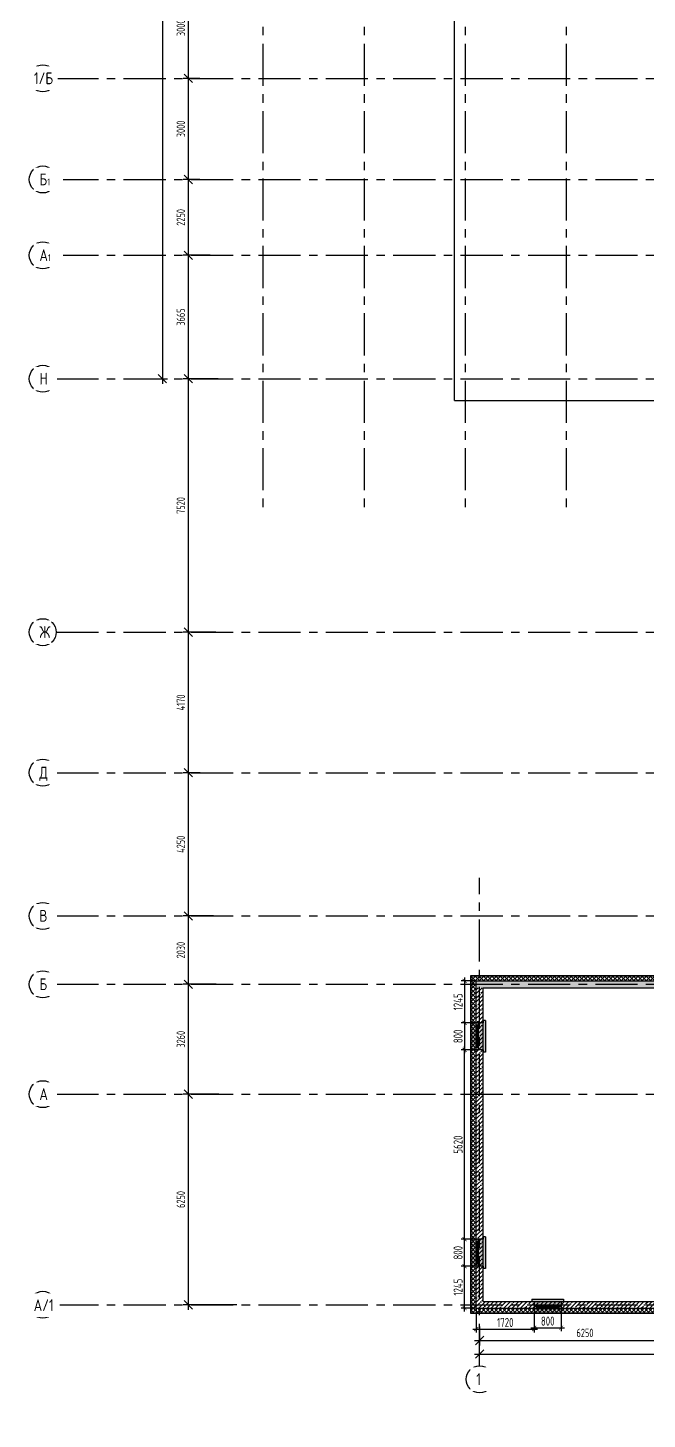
# Model space of a CAD drawing. Header units: millimetres. Extents: x -106726 to 8952771, y -150083 to 686385.
# Drawn here: x -13407 to 4971, y 476606 to 517895 of the extents above; entities that cross this region are included whole.
import ezdxf
from ezdxf import colors
from ezdxf.entities.mleader import LeaderData, LeaderLine
from ezdxf.math import Vec2, Vec3

# ---------------------------------------------------------------- set-up
doc = ezdxf.new("R2010")
doc.units = ezdxf.units.MM
doc.linetypes.add('CENTER', pattern=[2, 1.25, -0.25, 0.25, -0.25])
doc.layers.get('Defpoints').update_dxf_attribs({"color": 8})
doc.styles.add('ISOCPEUR', font='isocpeur.ttf', dxfattribs={"width": 0.7})
doc.styles.add('ГОСТ 2.304', font='isocpeur.ttf', dxfattribs={"width": 0.7})
doc.dimstyles.new('R_100', dxfattribs={"dimtxt": 270, "dimasz": 120, "dimexe": 100, "dimexo": 0, "dimgap": 60, "dimtad": 1, "dimdec": 0, "dimrnd": 5, "dimzin": 0, "dimdsep": 46, "dimtxsty": 'ISOCPEUR', "dimblk": 'ARCHTICK', "dimcen": 0, "dimdle": 100, "dimclrd": 256, "dimclre": 256, "dimclrt": 256, "dimadec": 0, "dimazin": 0, "dimtfac": 2, "dimtdec": 0, "dimtofl": 0, "dimtmove": 1, "dimatfit": 3, "dimfxl": 1, "dimtvp": 3, "dimtfill": 1, "dimtolj": 1, "dimtzin": 0, "dimarcsym": 0})
doc.dimstyles.new('СПДС', dxfattribs={"dimscale": 100, "dimtxt": 2.5, "dimasz": 2.5, "dimexe": 1.5, "dimexo": 0, "dimgap": 1, "dimtad": 1, "dimdec": 0, "dimrnd": 1, "dimtxsty": 'ГОСТ 2.304', "dimblk": 'OBLIQUE', "dimcen": 2.5, "dimdle": 1.5, "dimadec": 0, "dimazin": 2, "dimtfac": 0.75, "dimtdec": 0, "dimtmove": 1, "dimatfit": 3, "dimfxl": 1, "dimtolj": 1, "dimarcsym": 1})

# ---------------------------------------------------------------- blocks, each defined once
blk = doc.blocks.new('_Oblique')
at = {"color": 8, "linetype": 'ByBlock', "lineweight": -2}
blk.add_line((-0.5, -0.5), (0.5, 0.5), dxfattribs=at)
blk = doc.blocks.new('*D780')
at = {"color": 8, "lineweight": -2, "ltscale": 100, "transparency": 16777216}
for p, q in [((-8643, 479850), (-8643, 486400)), ((-7744, 486250), (-8793, 486250)), ((-7209, 480000), (-8793, 480000))]:
    blk.add_line(p, q, dxfattribs=at)
at = {"layer": 'Defpoints', "color": 0, "ltscale": 100, "transparency": 16777216}
for p in [(-8643, 486250), (-7744, 486250), (-7209, 480000)]:
    blk.add_point(p, dxfattribs=at)
at = {"color": 8, "lineweight": -2, "ltscale": 100, "transparency": 16777216, "xscale": 250, "yscale": 250, "zscale": 250}
for p, rotation in [((-8643, 486250), 90), ((-8643, 480000), 270)]:
    blk.add_blockref('_Oblique', p, dxfattribs=dict(at, rotation=rotation))
at = {"color": 8, "ltscale": 100, "transparency": 16777216, "insert": (-8868, 483125), "char_height": 250, "attachment_point": 5, "rotation": 90, "style": 'ГОСТ 2.304'}
blk.add_mtext('\\A1;6250', dxfattribs=at)
blk = doc.blocks.new('*D791')
at = {"color": 8, "lineweight": -2, "ltscale": 100, "transparency": 16777216}
for p, q in [((-7821, 489510), (-8793, 489510)), ((-8643, 486100), (-8643, 489660)), ((-7744, 486250), (-8793, 486250))]:
    blk.add_line(p, q, dxfattribs=at)
at = {"layer": 'Defpoints', "color": 0, "ltscale": 100, "transparency": 16777216}
for p in [(-8643, 489510), (-7821, 489510), (-7744, 486250)]:
    blk.add_point(p, dxfattribs=at)
at = {"color": 8, "lineweight": -2, "ltscale": 100, "transparency": 16777216, "xscale": 250, "yscale": 250, "zscale": 250}
for p, rotation in [((-8643, 489510), 90), ((-8643, 486250), 270)]:
    blk.add_blockref('_Oblique', p, dxfattribs=dict(at, rotation=rotation))
at = {"color": 8, "ltscale": 100, "transparency": 16777216, "insert": (-8868, 487880), "char_height": 250, "attachment_point": 5, "rotation": 90, "style": 'ГОСТ 2.304'}
blk.add_mtext('\\A1;3260', dxfattribs=at)
blk = doc.blocks.new('*D792')
at = {"color": 8, "lineweight": -2, "ltscale": 100, "transparency": 16777216}
for p, q in [((-7895, 491540), (-8793, 491540)), ((-8643, 489360), (-8643, 491690)), ((-7821, 489510), (-8793, 489510))]:
    blk.add_line(p, q, dxfattribs=at)
at = {"layer": 'Defpoints', "color": 0, "ltscale": 100, "transparency": 16777216}
for p in [(-8643, 491540), (-7895, 491540), (-7821, 489510)]:
    blk.add_point(p, dxfattribs=at)
at = {"color": 8, "lineweight": -2, "ltscale": 100, "transparency": 16777216, "xscale": 250, "yscale": 250, "zscale": 250}
for p, rotation in [((-8643, 491540), 90), ((-8643, 489510), 270)]:
    blk.add_blockref('_Oblique', p, dxfattribs=dict(at, rotation=rotation))
at = {"color": 8, "ltscale": 100, "transparency": 16777216, "insert": (-8868, 490525), "char_height": 250, "attachment_point": 5, "rotation": 90, "style": 'ГОСТ 2.304'}
blk.add_mtext('\\A1;2030', dxfattribs=at)
blk = doc.blocks.new('*D793')
at = {"color": 8, "lineweight": -2, "ltscale": 100, "transparency": 16777216}
for p, q in [((-8643, 491390), (-8643, 495940)), ((-8293, 495790), (-8793, 495790)), ((-7895, 491540), (-8793, 491540))]:
    blk.add_line(p, q, dxfattribs=at)
at = {"layer": 'Defpoints', "color": 0, "ltscale": 100, "transparency": 16777216}
for p in [(-8643, 495790), (-8293, 495790), (-7895, 491540)]:
    blk.add_point(p, dxfattribs=at)
at = {"color": 8, "lineweight": -2, "ltscale": 100, "transparency": 16777216, "xscale": 250, "yscale": 250, "zscale": 250}
for p, rotation in [((-8643, 495790), 90), ((-8643, 491540), 270)]:
    blk.add_blockref('_Oblique', p, dxfattribs=dict(at, rotation=rotation))
at = {"color": 8, "ltscale": 100, "transparency": 16777216, "insert": (-8868, 493665), "char_height": 250, "attachment_point": 5, "rotation": 90, "style": 'ГОСТ 2.304'}
blk.add_mtext('\\A1;4250', dxfattribs=at)
blk = doc.blocks.new('*D794')
at = {"color": 8, "lineweight": -2, "ltscale": 100, "transparency": 16777216}
for p, q in [((-8643, 495640), (-8643, 500110)), ((-7825, 499960), (-8793, 499960)), ((-8293, 495790), (-8793, 495790))]:
    blk.add_line(p, q, dxfattribs=at)
at = {"layer": 'Defpoints', "color": 0, "ltscale": 100, "transparency": 16777216}
for p in [(-8643, 499960), (-7825, 499960), (-8293, 495790)]:
    blk.add_point(p, dxfattribs=at)
at = {"color": 8, "lineweight": -2, "ltscale": 100, "transparency": 16777216, "xscale": 250, "yscale": 250, "zscale": 250}
for p, rotation in [((-8643, 499960), 90), ((-8643, 495790), 270)]:
    blk.add_blockref('_Oblique', p, dxfattribs=dict(at, rotation=rotation))
at = {"color": 8, "ltscale": 100, "transparency": 16777216, "insert": (-8868, 497875), "char_height": 250, "attachment_point": 5, "rotation": 90, "style": 'ГОСТ 2.304'}
blk.add_mtext('\\A1;4170', dxfattribs=at)
blk = doc.blocks.new('*D795')
at = {"color": 8, "lineweight": -2, "ltscale": 100, "transparency": 16777216}
for p, q in [((-7764, 507480), (-8793, 507480)), ((-8643, 499810), (-8643, 507630)), ((-7825, 499960), (-8793, 499960))]:
    blk.add_line(p, q, dxfattribs=at)
at = {"layer": 'Defpoints', "color": 0, "ltscale": 100, "transparency": 16777216}
for p in [(-8643, 507480), (-7764, 507480), (-7825, 499960)]:
    blk.add_point(p, dxfattribs=at)
at = {"color": 8, "lineweight": -2, "ltscale": 100, "transparency": 16777216, "xscale": 250, "yscale": 250, "zscale": 250}
for p, rotation in [((-8643, 507480), 90), ((-8643, 499960), 270)]:
    blk.add_blockref('_Oblique', p, dxfattribs=dict(at, rotation=rotation))
at = {"color": 8, "ltscale": 100, "transparency": 16777216, "insert": (-8868, 503720), "char_height": 250, "attachment_point": 5, "rotation": 90, "style": 'ГОСТ 2.304'}
blk.add_mtext('\\A1;7520', dxfattribs=at)
blk = doc.blocks.new('*D796')
at = {"color": 8, "lineweight": -2, "ltscale": 100, "transparency": 16777216}
for p, q in [((-8643, 507330), (-8643, 511295)), ((-7994, 511145), (-8793, 511145)), ((-7764, 507480), (-8793, 507480))]:
    blk.add_line(p, q, dxfattribs=at)
at = {"layer": 'Defpoints', "color": 0, "ltscale": 100, "transparency": 16777216}
for p in [(-8643, 511145), (-7994, 511145), (-7764, 507480)]:
    blk.add_point(p, dxfattribs=at)
at = {"color": 8, "lineweight": -2, "ltscale": 100, "transparency": 16777216, "xscale": 250, "yscale": 250, "zscale": 250}
for p, rotation in [((-8643, 511145), 90), ((-8643, 507480), 270)]:
    blk.add_blockref('_Oblique', p, dxfattribs=dict(at, rotation=rotation))
at = {"color": 8, "ltscale": 100, "transparency": 16777216, "insert": (-8868, 509313), "char_height": 250, "attachment_point": 5, "rotation": 90, "style": 'ГОСТ 2.304'}
blk.add_mtext('\\A1;3665', dxfattribs=at)
blk = doc.blocks.new('*D776')
at = {"color": 8, "lineweight": -2, "ltscale": 100, "transparency": 16777216}
for p, q in [((-8301, 513395), (-8793, 513395)), ((-8643, 510995), (-8643, 513545)), ((-7994, 511145), (-8793, 511145))]:
    blk.add_line(p, q, dxfattribs=at)
at = {"layer": 'Defpoints', "color": 0, "ltscale": 100, "transparency": 16777216}
for p in [(-8643, 513395), (-8301, 513395), (-7994, 511145)]:
    blk.add_point(p, dxfattribs=at)
at = {"color": 8, "lineweight": -2, "ltscale": 100, "transparency": 16777216, "xscale": 250, "yscale": 250, "zscale": 250}
for p, rotation in [((-8643, 513395), 90), ((-8643, 511145), 270)]:
    blk.add_blockref('_Oblique', p, dxfattribs=dict(at, rotation=rotation))
at = {"color": 8, "ltscale": 100, "transparency": 16777216, "insert": (-8868, 512270), "char_height": 250, "attachment_point": 5, "rotation": 90, "style": 'ГОСТ 2.304'}
blk.add_mtext('\\A1;2250', dxfattribs=at)
blk = doc.blocks.new('*D777')
at = {"color": 8, "lineweight": -2, "ltscale": 100, "transparency": 16777216}
for p, q in [((-8643, 513245), (-8643, 516545)), ((-8301, 516395), (-8793, 516395)), ((-8301, 513395), (-8793, 513395))]:
    blk.add_line(p, q, dxfattribs=at)
at = {"layer": 'Defpoints', "color": 0, "ltscale": 100, "transparency": 16777216}
for p in [(-8643, 516395), (-8301, 516395), (-8301, 513395)]:
    blk.add_point(p, dxfattribs=at)
at = {"color": 8, "lineweight": -2, "ltscale": 100, "transparency": 16777216, "xscale": 250, "yscale": 250, "zscale": 250}
for p, rotation in [((-8643, 516395), 90), ((-8643, 513395), 270)]:
    blk.add_blockref('_Oblique', p, dxfattribs=dict(at, rotation=rotation))
at = {"color": 8, "ltscale": 100, "transparency": 16777216, "insert": (-8868, 514895), "char_height": 250, "attachment_point": 5, "rotation": 90, "style": 'ГОСТ 2.304'}
blk.add_mtext('\\A1;3000', dxfattribs=at)
blk = doc.blocks.new('*D778')
at = {"color": 8, "lineweight": -2, "ltscale": 100, "transparency": 16777216}
for p, q in [((-8643, 516245), (-8643, 519545)), ((-8134, 519395), (-8793, 519395)), ((-8301, 516395), (-8793, 516395))]:
    blk.add_line(p, q, dxfattribs=at)
at = {"layer": 'Defpoints', "color": 0, "ltscale": 100, "transparency": 16777216}
for p in [(-8643, 519395), (-8134, 519395), (-8301, 516395)]:
    blk.add_point(p, dxfattribs=at)
at = {"color": 8, "lineweight": -2, "ltscale": 100, "transparency": 16777216, "xscale": 250, "yscale": 250, "zscale": 250}
for p, rotation in [((-8643, 519395), 90), ((-8643, 516395), 270)]:
    blk.add_blockref('_Oblique', p, dxfattribs=dict(at, rotation=rotation))
at = {"color": 8, "ltscale": 100, "transparency": 16777216, "insert": (-8868, 517895), "char_height": 250, "attachment_point": 5, "rotation": 90, "style": 'ГОСТ 2.304'}
blk.add_mtext('\\A1;3000', dxfattribs=at)
blk = doc.blocks.new('*D782')
at = {"color": 8, "lineweight": -2, "ltscale": 100, "transparency": 16777216}
for p, q in [((-9469, 555395), (-9263, 555395)), ((-9413, 555545), (-9413, 507330)), ((-9469, 507480), (-9263, 507480))]:
    blk.add_line(p, q, dxfattribs=at)
at = {"layer": 'Defpoints', "color": 0, "ltscale": 100, "transparency": 16777216}
for p in [(-9469, 555395), (-9469, 507480), (-9413, 507480)]:
    blk.add_point(p, dxfattribs=at)
at = {"color": 8, "lineweight": -2, "ltscale": 100, "transparency": 16777216, "xscale": 250, "yscale": 250, "zscale": 250}
for p, rotation in [((-9413, 555395), 90), ((-9413, 507480), 270)]:
    blk.add_blockref('_Oblique', p, dxfattribs=dict(at, rotation=rotation))
at = {"color": 8, "ltscale": 100, "transparency": 16777216, "insert": (-9638, 531438), "char_height": 250, "attachment_point": 5, "rotation": 90, "style": 'ГОСТ 2.304'}
blk.add_mtext('\\A1;47915', dxfattribs=at)
blk = doc.blocks.new('*U323')
h = blk.add_hatch(color=8)
h.dxf.hatch_style = 1
h.paths.add_polyline_path([(-870, -210), (70, -210), (70, -140), (0, -140), (0, 220), (-800, 220), (-800, -140), (-870, -140)])
at = {"color": 8, "lineweight": 30}
for p, q in [((-800, -140), (-800, 220)), ((0, -140), (0, 220))]:
    blk.add_line(p, q, dxfattribs=at)
at = {"color": 8}
for p, q in [((0, 220), (-800, 220)), ((-800, 70), (0, 70)), ((-800, 0), (0, 0)), ((-730, 0), (-730, 70)), ((-730, 35), (-70, 35)), ((-70, 0), (-70, 70)), ((-870, -210), (-870, -140)), ((-870, -140), (-800, -140)), ((-870, -210), (70, -210)), ((0, -140), (70, -140)), ((70, -210), (70, -140))]:
    blk.add_line(p, q, dxfattribs=at)
blk = doc.blocks.new('*U326')
h = blk.add_hatch(color=8)
h.dxf.hatch_style = 1
h.paths.add_polyline_path([(-870, 210), (70, 210), (70, 140), (0, 140), (0, -220), (-800, -220), (-800, 140), (-870, 140)])
at = {"color": 8}
for p, q in [((-870, 210), (70, 210)), ((-870, 210), (-870, 140)), ((-870, 140), (-800, 140)), ((-800, 0), (0, 0)), ((0, 140), (70, 140)), ((70, 210), (70, 140)), ((-800, -70), (0, -70)), ((0, -220), (-800, -220)), ((-730, 0), (-730, -70)), ((-730, -35), (-70, -35)), ((-70, 0), (-70, -70))]:
    blk.add_line(p, q, dxfattribs=at)
at = {"color": 8, "lineweight": 30}
for p, q in [((-800, 140), (-800, -220)), ((0, 140), (0, -220))]:
    blk.add_line(p, q, dxfattribs=at)
blk = doc.blocks.new('*U325')
h = blk.add_hatch(color=8)
h.dxf.hatch_style = 1
h.paths.add_polyline_path([(-870, 210), (70, 210), (70, 140), (0, 140), (0, -220), (-800, -220), (-800, 140), (-870, 140)])
at = {"color": 8}
for p, q in [((-870, 210), (70, 210)), ((-870, 210), (-870, 140)), ((-870, 140), (-800, 140)), ((-800, 0), (0, 0)), ((0, 140), (70, 140)), ((70, 210), (70, 140)), ((-800, -70), (0, -70)), ((0, -220), (-800, -220)), ((-730, 0), (-730, -70)), ((-730, -35), (-70, -35)), ((-70, 0), (-70, -70))]:
    blk.add_line(p, q, dxfattribs=at)
at = {"color": 8, "lineweight": 30}
for p, q in [((-800, 140), (-800, -220)), ((0, 140), (0, -220))]:
    blk.add_line(p, q, dxfattribs=at)
blk = doc.blocks.new('*D774')
at = {"color": 8, "lineweight": -2, "ltscale": 100, "transparency": 16777216}
for p, q in [((0, 479351), (0, 478791)), ((6250, 479351), (6250, 478791)), ((-150, 478941), (6400, 478941))]:
    blk.add_line(p, q, dxfattribs=at)
at = {"layer": 'Defpoints', "color": 0, "ltscale": 100, "transparency": 16777216}
for p in [(0, 479351), (6250, 479351), (6250, 478941)]:
    blk.add_point(p, dxfattribs=at)
at = {"color": 8, "lineweight": -2, "ltscale": 100, "transparency": 16777216, "xscale": 250, "yscale": 250, "zscale": 250, "rotation": 180}
blk.add_blockref('_Oblique', (0, 478941), dxfattribs=at)
at = {"color": 8, "lineweight": -2, "ltscale": 100, "transparency": 16777216, "xscale": 250, "yscale": 250, "zscale": 250}
blk.add_blockref('_Oblique', (6250, 478941), dxfattribs=at)
at = {"color": 8, "ltscale": 100, "transparency": 16777216, "insert": (3125, 479166), "char_height": 250, "attachment_point": 5, "style": 'ГОСТ 2.304'}
blk.add_mtext('\\A1;6250', dxfattribs=at)
blk = doc.blocks.new('*D754')
at = {"color": 8, "lineweight": -2, "ltscale": 100, "transparency": 16777216}
for p, q in [((0, 478214), (0, 478689)), ((68415, 478214), (68415, 478689)), ((-150, 478539), (68565, 478539))]:
    blk.add_line(p, q, dxfattribs=at)
at = {"layer": 'Defpoints', "color": 0, "ltscale": 100, "transparency": 16777216}
for p in [(0, 478214), (68415, 478539), (68415, 478214)]:
    blk.add_point(p, dxfattribs=at)
at = {"color": 8, "lineweight": -2, "ltscale": 100, "transparency": 16777216, "xscale": 250, "yscale": 250, "zscale": 250, "rotation": 180}
blk.add_blockref('_Oblique', (0, 478539), dxfattribs=at)
at = {"color": 8, "lineweight": -2, "ltscale": 100, "transparency": 16777216, "xscale": 250, "yscale": 250, "zscale": 250}
blk.add_blockref('_Oblique', (68415, 478539), dxfattribs=at)
at = {"color": 8, "ltscale": 100, "transparency": 16777216, "insert": (34208, 478764), "char_height": 250, "attachment_point": 5, "style": 'ГОСТ 2.304'}
blk.add_mtext('\\A1;68415', dxfattribs=at)
blk = doc.blocks.new('_ArchTick')
at = {"color": 8, "linetype": 'ByBlock', "const_width": 0.15}
blk.add_lwpolyline([(-0.5, -0.5), (0.5, 0.5)], dxfattribs=at)
blk = doc.blocks.new('*D741')
at = {"color": 8, "lineweight": -2, "ltscale": 100, "transparency": 16777216}
for p, q in [((-100, 481145), (-546, 481145)), ((-446, 479800), (-446, 481245)), ((-100, 479900), (-546, 479900))]:
    blk.add_line(p, q, dxfattribs=at)
at = {"layer": 'Defpoints', "color": 0, "ltscale": 100, "transparency": 16777216}
for p in [(-446, 481145), (-100, 481145), (-100, 479900)]:
    blk.add_point(p, dxfattribs=at)
at = {"color": 8, "lineweight": -2, "ltscale": 100, "transparency": 16777216, "xscale": 120, "yscale": 120, "zscale": 120}
for p, rotation in [((-446, 481145), 90), ((-446, 479900), 270)]:
    blk.add_blockref('_ArchTick', p, dxfattribs=dict(at, rotation=rotation))
at = {"color": 8, "lineweight": 30, "ltscale": 100, "transparency": 16777216, "insert": (-641, 480523), "char_height": 270, "attachment_point": 5, "rotation": 90, "style": 'ISOCPEUR', "bg_fill": 3, "box_fill_scale": 1.1, "bg_fill_color": 256, "bg_fill_true_color": 13158600, "bg_fill_transparency": 0}
blk.add_mtext('\\A1;1245', dxfattribs=at)
blk = doc.blocks.new('*D742')
at = {"color": 8, "lineweight": -2, "ltscale": 100, "transparency": 16777216}
for p, q in [((37, 481945), (-546, 481945)), ((-446, 481045), (-446, 482045)), ((-260, 481145), (-546, 481145))]:
    blk.add_line(p, q, dxfattribs=at)
at = {"layer": 'Defpoints', "color": 0, "ltscale": 100, "transparency": 16777216}
for p in [(37, 481945), (-260, 481145)]:
    blk.add_point(p, dxfattribs=at)
at = {"color": 8, "lineweight": -2, "ltscale": 100, "transparency": 16777216, "xscale": 120, "yscale": 120, "zscale": 120}
for p, rotation in [((-446, 481945), 90), ((-446, 481145), 270)]:
    blk.add_blockref('_ArchTick', p, dxfattribs=dict(at, rotation=rotation))
at = {"color": 8, "lineweight": 30, "ltscale": 100, "transparency": 16777216, "insert": (-641, 481545), "char_height": 270, "attachment_point": 5, "rotation": 90, "style": 'ISOCPEUR', "bg_fill": 3, "box_fill_scale": 1.1, "bg_fill_color": 256, "bg_fill_true_color": 13158600, "bg_fill_transparency": 0}
blk.add_mtext('\\A1;800', dxfattribs=at)
at = {"layer": 'Defpoints', "color": 0, "ltscale": 100, "transparency": 16777216}
blk.add_point((-446, 481945), dxfattribs=at)
blk = doc.blocks.new('*D743')
at = {"color": 8, "lineweight": -2, "ltscale": 100, "transparency": 16777216}
for p, q in [((-446, 481845), (-446, 487665)), ((-260, 487565), (-546, 487565)), ((-260, 481945), (-546, 481945))]:
    blk.add_line(p, q, dxfattribs=at)
at = {"layer": 'Defpoints', "color": 0, "ltscale": 100, "transparency": 16777216}
for p in [(-446, 487565), (-260, 487565), (-260, 481945)]:
    blk.add_point(p, dxfattribs=at)
at = {"color": 8, "lineweight": -2, "ltscale": 100, "transparency": 16777216, "xscale": 120, "yscale": 120, "zscale": 120}
for p, rotation in [((-446, 487565), 90), ((-446, 481945), 270)]:
    blk.add_blockref('_ArchTick', p, dxfattribs=dict(at, rotation=rotation))
at = {"color": 8, "lineweight": 30, "ltscale": 100, "transparency": 16777216, "insert": (-641, 484755), "char_height": 270, "attachment_point": 5, "rotation": 90, "style": 'ISOCPEUR', "bg_fill": 3, "box_fill_scale": 1.1, "bg_fill_color": 256, "bg_fill_true_color": 13158600, "bg_fill_transparency": 0}
blk.add_mtext('\\A1;5620', dxfattribs=at)
blk = doc.blocks.new('*D744')
at = {"color": 8, "lineweight": -2, "ltscale": 100, "transparency": 16777216}
for p, q in [((-446, 488465), (-446, 487465)), ((-260, 488365), (-546, 488365)), ((-260, 487565), (-546, 487565))]:
    blk.add_line(p, q, dxfattribs=at)
at = {"layer": 'Defpoints', "color": 0, "ltscale": 100, "transparency": 16777216}
for p in [(-260, 488365), (-260, 487565)]:
    blk.add_point(p, dxfattribs=at)
at = {"color": 8, "lineweight": -2, "ltscale": 100, "transparency": 16777216, "xscale": 120, "yscale": 120, "zscale": 120}
for p, rotation in [((-446, 488365), 90), ((-446, 487565), 270)]:
    blk.add_blockref('_ArchTick', p, dxfattribs=dict(at, rotation=rotation))
at = {"color": 8, "lineweight": 30, "ltscale": 100, "transparency": 16777216, "insert": (-641, 487965), "char_height": 270, "attachment_point": 5, "rotation": 90, "style": 'ISOCPEUR', "bg_fill": 3, "box_fill_scale": 1.1, "bg_fill_color": 256, "bg_fill_true_color": 13158600, "bg_fill_transparency": 0}
blk.add_mtext('\\A1;800', dxfattribs=at)
at = {"layer": 'Defpoints', "color": 0, "ltscale": 100, "transparency": 16777216}
blk.add_point((-446, 487565), dxfattribs=at)
blk = doc.blocks.new('*D745')
at = {"color": 8, "lineweight": -2, "ltscale": 100, "transparency": 16777216}
for p, q in [((-446, 489710), (-446, 488265)), ((-100, 489610), (-546, 489610)), ((-100, 488365), (-546, 488365))]:
    blk.add_line(p, q, dxfattribs=at)
at = {"layer": 'Defpoints', "color": 0, "ltscale": 100, "transparency": 16777216}
for p in [(-100, 489610), (-446, 488365), (-100, 488365)]:
    blk.add_point(p, dxfattribs=at)
at = {"color": 8, "lineweight": -2, "ltscale": 100, "transparency": 16777216, "xscale": 120, "yscale": 120, "zscale": 120}
for p, rotation in [((-446, 489610), 90), ((-446, 488365), 270)]:
    blk.add_blockref('_ArchTick', p, dxfattribs=dict(at, rotation=rotation))
at = {"color": 8, "lineweight": 30, "ltscale": 100, "transparency": 16777216, "insert": (-641, 488988), "char_height": 270, "attachment_point": 5, "rotation": 90, "style": 'ISOCPEUR', "bg_fill": 3, "box_fill_scale": 1.1, "bg_fill_color": 256, "bg_fill_true_color": 13158600, "bg_fill_transparency": 0}
blk.add_mtext('\\A1;1245', dxfattribs=at)
blk = doc.blocks.new('*D746')
at = {"color": 8, "lineweight": -2, "ltscale": 100, "transparency": 16777216}
for p, q in [((-100, 479900), (-100, 479180)), ((1620, 479848), (1620, 479180)), ((-200, 479280), (1720, 479280))]:
    blk.add_line(p, q, dxfattribs=at)
at = {"layer": 'Defpoints', "color": 0, "ltscale": 100, "transparency": 16777216}
for p in [(-100, 479900), (1620, 479848), (1620, 479280)]:
    blk.add_point(p, dxfattribs=at)
at = {"color": 8, "lineweight": -2, "ltscale": 100, "transparency": 16777216, "xscale": 120, "yscale": 120, "zscale": 120, "rotation": 180}
blk.add_blockref('_ArchTick', (-100, 479280), dxfattribs=at)
at = {"color": 8, "lineweight": -2, "ltscale": 100, "transparency": 16777216, "xscale": 120, "yscale": 120, "zscale": 120}
blk.add_blockref('_ArchTick', (1620, 479280), dxfattribs=at)
at = {"color": 8, "lineweight": 30, "ltscale": 100, "transparency": 16777216, "insert": (760, 479475), "char_height": 270, "attachment_point": 5, "style": 'ISOCPEUR', "bg_fill": 3, "box_fill_scale": 1.1, "bg_fill_color": 256, "bg_fill_true_color": 13158600, "bg_fill_transparency": 0}
blk.add_mtext('\\A1;1720', dxfattribs=at)
blk = doc.blocks.new('*D729')
at = {"color": 8, "lineweight": -2, "ltscale": 100, "transparency": 16777216}
for p, q in [((1620, 479750), (1620, 479221)), ((2420, 479740), (2420, 479221)), ((1520, 479321), (2520, 479321))]:
    blk.add_line(p, q, dxfattribs=at)
at = {"color": 8, "lineweight": -2, "ltscale": 100, "transparency": 16777216, "xscale": 120, "yscale": 120, "zscale": 120, "rotation": 180}
blk.add_blockref('_ArchTick', (1620, 479321), dxfattribs=at)
at = {"color": 8, "lineweight": -2, "ltscale": 100, "transparency": 16777216, "xscale": 120, "yscale": 120, "zscale": 120}
blk.add_blockref('_ArchTick', (2420, 479321), dxfattribs=at)
at = {"color": 8, "lineweight": 30, "ltscale": 100, "transparency": 16777216, "insert": (2020, 479516), "char_height": 270, "attachment_point": 5, "style": 'ISOCPEUR', "bg_fill": 3, "box_fill_scale": 1.1, "bg_fill_color": 256, "bg_fill_true_color": 13158600, "bg_fill_transparency": 0}
blk.add_mtext('\\A1;800', dxfattribs=at)
at = {"layer": 'Defpoints', "color": 0, "ltscale": 100, "transparency": 16777216}
for p in [(1620, 479750), (2420, 479740), (2420, 479321)]:
    blk.add_point(p, dxfattribs=at)
blk = doc.blocks.new('_DotSmall')
at = {"color": 8, "linetype": 'ByBlock', "const_width": 0.5}
blk.add_lwpolyline([(-0.0625, 0, 1), (0.0625, 0, 1)], format="xyb", close=True, dxfattribs=at)

msp = doc.modelspace()

# ---------------------------------------------------------------- hatches: boundary and pattern name
at = {"ltscale": 100}
h = msp.add_hatch(dxfattribs=at)
h.set_pattern_fill('ANSI37', color=256, scale=700)
h.set_pattern_definition([(45, (-945096.63, 529153.53), (-61.871843, 61.871843), []), (135, (-945096.63, 529153.53), (-61.871843, -61.871843), [])])
edge = h.paths.add_edge_path()
edge.add_line((34345, 486690), (34145, 486690))
edge.add_line((34145, 486690), (34145, 486768.6))
edge.add_arc((34310.5, 491389.1), 4623.4, 228.34818, 267.94848, ccw=False)
edge.add_line((31237.8, 487934.5), (31189.3, 487884.2))
edge.add_line((31189.3, 487884.2), (30901.5, 488162.1))
edge.add_line((30901.5, 488162.1), (30950.7, 488213))
edge.add_arc((34310.5, 491389.1), 4623.4, 179.36883, 223.38962, ccw=False)
edge.add_line((29687.4, 491440), (21120, 491440))
edge.add_line((21120, 491440), (21120, 486250))
edge.add_line((21120, 486250), (13000, 486250))
edge.add_line((13000, 486250), (13000, 479900))
edge.add_line((13000, 479900), (-100, 479900))
edge.add_line((-100, 479900), (-100, 489610))
edge.add_line((-100, 489610), (6250, 489610))
edge.add_line((6250, 489610), (6250, 507480))
edge.add_line((6250, 507480), (11889.8, 507480))
edge.add_line((11889.8, 507480), (11889.8, 507630))
edge.add_line((11889.8, 507630), (6100, 507630))
edge.add_line((6100, 507630), (6100, 489760))
edge.add_line((6100, 489760), (-250, 489760))
edge.add_line((-250, 489760), (-250, 479750))
edge.add_line((-250, 479750), (13150, 479750))
edge.add_line((13150, 479750), (13150, 486100))
edge.add_line((13150, 486100), (21270, 486100))
edge.add_line((21270, 486100), (21270, 491290))
edge.add_line((21270, 491290), (29537.4, 491290))
edge.add_arc((34314.5, 491393.9), 4778.3, 181.24594, 270.36543)
edge.add_line((34345, 486615.7), (34345, 486690))
h = msp.add_hatch(dxfattribs=at)
h.set_pattern_fill('ANSI35', color=256, scale=700)
h.set_pattern_definition([(45, (-951587.81, 589999.9), (-123.743687, 123.743687), []), (45, (-951464.07, 589999.9), (-123.743687, 123.743687), [218.75, -43.75, 0, -43.75])])
h.paths.add_polyline_path([(6449.9, 507280), (6249.9, 507280), (6249.9, 489610), (-100, 489610), (-100, 489410), (100, 489410), (6250, 489410), (6250, 488360), (6550, 488360), (6550, 489610), (6450, 489610)])
h = msp.add_hatch(dxfattribs=at)
h.set_pattern_fill('ANSI35', color=256, scale=700)
h.set_pattern_definition([(45, (-944996.7, 529831.52), (-123.743687, 123.743687), []), (45, (-944872.95, 529831.52), (-123.743687, 123.743687), [218.75, -43.75, 0, -43.75])])
h.paths.add_polyline_path([(100, 489410), (-100, 489410), (-100, 479900), (12053.2, 479900), (12053.2, 480100), (100, 480100)])

# ---------------------------------------------------------------- linework, layer by layer
at = {"linetype": 'CENTER', "ltscale": 1000}
for p, q in [((-6430.1, 557423.1), (-6430.1, 503425.1)), ((-3430.1, 557423.1), (-3430.1, 503425.1)), ((-430.1, 557423.1), (-430.1, 503425.1)), ((2569.9, 557423.1), (2569.9, 503425.1)), ((-12563.8, 516395), (70614.6, 516395)), ((-12563.8, 513395), (70614.6, 513395)), ((-12563.8, 511145), (70614.6, 511145)), ((-12563.8, 507480), (71033.4, 507480)), ((-12563.8, 499960), (71033.4, 499960)), ((-12563.8, 495790), (71033.4, 495790)), ((0, 478188.7), (0, 492666.9)), ((-12563.8, 491540), (71033.4, 491540)), ((-12563.8, 489510), (71033.4, 489510)), ((-12563.8, 486250), (71033.4, 486250)), ((-12563.8, 480000), (71033.4, 480000))]:
    msp.add_line(p, q, dxfattribs=at)
at = {"ltscale": 100}
for p, q in [((-750.2, 506840), (-750.2, 531135)), ((-750.2, 506840), (6250, 506840)), ((-750.2, 506840), (6250, 506840)), ((-260.4, 489770), (6090, 489770)), ((-250.4, 489760), (6100, 489760)), ((-100, 479900), (-100, 489610)), ((-100, 489610), (6250, 489610)), ((100, 480100), (100, 489410)), ((100, 489410), (6250, 489410)), ((-100, 479900), (13000, 479900)), ((100, 480100), (12800, 480100))]:
    msp.add_line(p, q, dxfattribs=at)
for points in [[(-260, 479740), (-260.4, 489770)], [(-250, 479750), (-250.4, 489760)], [(13160, 479740), (-260, 479740)], [(13150, 479750), (-250, 479750)]]:
    msp.add_lwpolyline(points, dxfattribs=at)
at = {"ltscale": 0.5}
for centre in [(-12963.8, 516395), (-12963.8, 513395), (-12963.8, 511145), (-12963.8, 507480), (-12963.8, 499960), (-12963.8, 495790), (-12963.8, 491540), (-12963.8, 489510), (-12963.8, 486250), (-12963.8, 480000), (0, 477788.7)]:
    msp.add_circle(centre, 400, dxfattribs=at)

# ---------------------------------------------------------------- block references
at = {"rotation": 270}
for name, p in [('*U325', (-40.1, 487565)), ('*U326', (-40, 481145))]:
    msp.add_blockref(name, p, dxfattribs=at)
at = {"xscale": -1, "rotation": 180}
msp.add_blockref('*U323', (2420, 479960), dxfattribs=at)

# ---------------------------------------------------------------- dimensions: what is measured, and where the dimension line sits
at = {"ltscale": 100}
for base, p1, p2, picture, middle in [((-9413.3, 507480), (-9469.1, 555395), (-9469.1, 507480), '*D782', (-9638.3, 531437.5)), ((-8642.7, 519395), (-8300.8, 516395), (-8133.8, 519395), '*D778', (-8867.7, 517895)), ((-8642.7, 516395), (-8300.8, 513395), (-8300.8, 516395), '*D777', (-8867.7, 514895)), ((-8642.7, 513395), (-7993.9, 511145), (-8300.8, 513395), '*D776', (-8867.7, 512270)), ((-8642.7, 511145), (-7764, 507480), (-7993.9, 511145), '*D796', (-8867.7, 509312.5)), ((-8642.7, 507480), (-7824.9, 499960), (-7764, 507480), '*D795', (-8867.7, 503720)), ((-8642.7, 499960), (-8292.9, 495790), (-7824.9, 499960), '*D794', (-8867.7, 497875)), ((-8642.7, 495790), (-7894.9, 491540), (-8292.9, 495790), '*D793', (-8867.7, 493665)), ((-8642.7, 491540), (-7821.3, 489510), (-7894.9, 491540), '*D792', (-8867.7, 490525)), ((-8642.7, 489510), (-7744.1, 486250), (-7821.3, 489510), '*D791', (-8867.7, 487880)), ((-8642.7, 486250), (-7209, 480000), (-7744.1, 486250), '*D780', (-8867.7, 483125))]:
    dim = msp.add_linear_dim(base=base, p1=p1, p2=p2, angle=90, dimstyle='СПДС', override={"dimclrd": 8, "dimclre": 8, "dimclrt": 8}, dxfattribs=at)
    dim.commit()
    dim.dimension.update_dxf_attribs({"geometry": picture, "text_midpoint": middle})
dim = msp.add_linear_dim(base=(6250, 478941.4), p1=(0, 479351.3), p2=(6250, 479351.3), dimstyle='СПДС', override={"dimclrd": 8, "dimclre": 8, "dimclrt": 8}, dxfattribs=at)
dim.commit()
dim.dimension.update_dxf_attribs({"geometry": '*D774', "text_midpoint": (3125, 479166.4)})

# ---------------------------------------------------------------- next in the draw order: texts
at = {"char_height": 350, "attachment_point": 1, "line_spacing_factor": 1.149209, "style": 'ГОСТ 2.304', "bg_fill": 2}
for s, insert, width in [('{\\W0.8;1/Б}', (-13228.5, 516572.8), 528.82), ('{\\W0.8;Б\\H0.57143x;1}', (-13063.6, 513572.8), 528.82), ('{\\W0.8;А\\H0.57143x;1}', (-13063.6, 511322.8), 528.82), ('{\\W0.8;Ж}', (-13063.6, 500137.8), 178.206), ('{\\W0.8;А/1}', (-13232.5, 480162.8), 1.455191522836685e-11)]:
    msp.add_mtext(s, dxfattribs=dict(at, insert=insert, width=width))
for s, insert in [('{\\W0.8;Н}', (-13063.6, 507657.8)), ('{\\W0.8;Д}', (-13063.6, 495967.8)), ('{\\W0.8;В}', (-13063.6, 491717.8)), ('{\\W0.8;Б}', (-13063.6, 489687.8)), ('{\\W0.8;А}', (-13063.6, 486427.8)), ('{\\W0.8;1}', (-99.8, 477966.5))]:
    msp.add_mtext(s, dxfattribs=dict(at, insert=insert))

# ---------------------------------------------------------------- next in the draw order: dimensions: what is measured, and where the dimension line sits
at = {"lineweight": 30, "ltscale": 100}
dim = msp.add_linear_dim(base=(-445.6, 481145), p1=(-100, 479900), p2=(-100, 481145), angle=90, dimstyle='R_100', override={"dimpost": '\\X', "dimclrd": 8, "dimclre": 8, "dimclrt": 8, "dimfxl": 2.5, "dimarcsym": 1}, dxfattribs=at)
dim.commit()
dim.dimension.update_dxf_attribs({"geometry": '*D741', "text_midpoint": (-640.6, 480522.5)})

# ---------------------------------------------------------------- next in the draw order: linework, layer by layer
at = {"linetype": 'CENTER', "ltscale": 1000}
msp.add_line((-12563.8, 499960), (71033.4, 499960), dxfattribs=at)

# ---------------------------------------------------------------- next in the draw order: dimensions: what is measured, and where the dimension line sits
at = {"lineweight": 30, "ltscale": 100}
dim = msp.add_linear_dim(base=(-445.6, 481945), p1=(-260, 481145), p2=(36.6, 481945), angle=90, dimstyle='R_100', override={"dimpost": '\\X', "dimclrd": 8, "dimclre": 8, "dimclrt": 8, "dimfxl": 2.5, "dimarcsym": 1}, dxfattribs=at)
dim.commit()
dim.dimension.update_dxf_attribs({"geometry": '*D742', "text_midpoint": (-640.6, 481545)})
dim = msp.add_linear_dim(base=(1620, 479279.7), p1=(-100, 479900), p2=(1620, 479847.9), dimstyle='R_100', override={"dimpost": '\\X', "dimclrd": 8, "dimclre": 8, "dimclrt": 8, "dimfxl": 2.5, "dimarcsym": 1}, dxfattribs=at)
dim.commit()
dim.dimension.update_dxf_attribs({"geometry": '*D746', "text_midpoint": (760, 479474.7)})
at = {"ltscale": 100}
dim = msp.add_linear_dim(base=(68415, 478539.3), p1=(0, 478213.7), p2=(68415, 478213.7), dimstyle='СПДС', override={"dimclrd": 8, "dimclre": 8, "dimclrt": 8}, dxfattribs=at)
dim.commit()
dim.dimension.update_dxf_attribs({"geometry": '*D754', "text_midpoint": (34207.5, 478764.3)})

# ---------------------------------------------------------------- next in the draw order: dimensions: what is measured, and where the dimension line sits
at = {"lineweight": 30, "ltscale": 100}
dim = msp.add_linear_dim(base=(-445.6, 487565), p1=(-260, 481945), p2=(-260.1, 487565), angle=90, dimstyle='R_100', override={"dimpost": '\\X', "dimclrd": 8, "dimclre": 8, "dimclrt": 8, "dimfxl": 2.5, "dimarcsym": 1}, dxfattribs=at)
dim.commit()
dim.dimension.update_dxf_attribs({"geometry": '*D743', "text_midpoint": (-640.6, 484755)})
dim = msp.add_linear_dim(base=(2420, 479321.3), p1=(1620, 479750), p2=(2420, 479740), dimstyle='R_100', override={"dimpost": '\\X', "dimclrd": 8, "dimclre": 8, "dimclrt": 8, "dimfxl": 2.5, "dimarcsym": 1}, dxfattribs=at)
dim.commit()
dim.dimension.update_dxf_attribs({"geometry": '*D729', "text_midpoint": (2020, 479516.3)})

# ---------------------------------------------------------------- next in the draw order: dimensions: what is measured, and where the dimension line sits
dim = msp.add_linear_dim(base=(-445.6, 487565), p1=(-260.1, 488365), p2=(-260.3, 487565), angle=90, dimstyle='R_100', override={"dimpost": '\\X', "dimclrd": 8, "dimclre": 8, "dimclrt": 8, "dimfxl": 2.5, "dimarcsym": 1}, dxfattribs=at)
dim.commit()
dim.dimension.update_dxf_attribs({"geometry": '*D744', "text_midpoint": (-640.6, 487965)})

# ---------------------------------------------------------------- next in the draw order: dimensions: what is measured, and where the dimension line sits
dim = msp.add_linear_dim(base=(-445.6, 488365), p1=(-100, 489610), p2=(-100, 488365), angle=90, dimstyle='R_100', override={"dimpost": '\\X', "dimclrd": 8, "dimclre": 8, "dimclrt": 8, "dimfxl": 2.5, "dimarcsym": 1}, dxfattribs=at)
dim.commit()
dim.dimension.update_dxf_attribs({"geometry": '*D745', "text_midpoint": (-640.6, 488987.5)})

# ---------------------------------------------------------------- next in the draw order: leaders
ml = msp.add_multileader_mtext('Standard')
ml.set_content('+13,200', color=8, style='ISOCPEUR')
ml.set_leader_properties(color=8, linetype='Continuous', lineweight=-1)
ml.set_arrow_properties(name='DOTSMALL')
ml.build(insert=Vec2(0, 0))
ml.multileader.update_dxf_attribs({"has_text_frame": 1, "text_left_attachment_type": 4, "text_right_attachment_type": 4, "dogleg_length": 100, "arrow_head_size": 180})
ctx = ml.context
ctx.base_point, ctx.char_height, ctx.arrow_head_size, ctx.landing_gap_size, ctx.plane_origin = Vec3(29236.5, 674490.5), 250, 180, 50, Vec3(27075.3, 673899.3)
ctx.left_attachment, ctx.right_attachment = 4, 4
notes = []
notes.append((ctx, [(0, (0, 0, 0), (0, 0), (1, 0), 1, [])]))
ctx.mtext.insert, ctx.mtext.width, ctx.mtext.line_spacing_style, ctx.mtext.flow_direction = Vec3(29286.5, 674823.8), 852.697, 2, 5
ml = msp.add_multileader_mtext('Standard')
ml.set_content('+11,550', color=8, style='ISOCPEUR')
ml.set_leader_properties(color=8, linetype='Continuous', lineweight=-1)
ml.set_arrow_properties(name='DOTSMALL')
ml.build(insert=Vec2(0, 0))
ml.multileader.update_dxf_attribs({"has_text_frame": 1, "text_left_attachment_type": 4, "text_right_attachment_type": 4, "dogleg_length": 100, "arrow_head_size": 180})
ctx = ml.context
ctx.base_point, ctx.char_height, ctx.arrow_head_size, ctx.landing_gap_size, ctx.plane_origin = Vec3(24236.5, 673745.5), 250, 180, 50, Vec3(22075.3, 673154.3)
ctx.left_attachment, ctx.right_attachment = 4, 4
notes.append((ctx, [(0, (0, 0, 0), (0, 0), (1, 0), 1, [])]))
ctx.mtext.insert, ctx.mtext.width, ctx.mtext.line_spacing_style, ctx.mtext.flow_direction = Vec3(24286.5, 674078.8), 852.697, 2, 5
ml = msp.add_multileader_mtext('Standard')
ml.set_content('+13,700', color=8, style='ISOCPEUR')
ml.set_leader_properties(color=8, linetype='Continuous', lineweight=-1)
ml.set_arrow_properties(name='DOTSMALL')
ml.build(insert=Vec2(0, 0))
ml.multileader.update_dxf_attribs({"has_text_frame": 1, "text_left_attachment_type": 4, "text_right_attachment_type": 4, "dogleg_length": 100, "arrow_head_size": 180})
ctx = ml.context
ctx.base_point, ctx.char_height, ctx.arrow_head_size, ctx.landing_gap_size, ctx.plane_origin = Vec3(54221, 506541.4), 250, 180, 50, Vec3(53971.6, 505880.5)
ctx.left_attachment, ctx.right_attachment = 4, 4
notes.append((ctx, [(0, (0, 0, 0), (0, 0), (1, 0), 1, [])]))
ctx.mtext.insert, ctx.mtext.width, ctx.mtext.line_spacing_style, ctx.mtext.flow_direction = Vec3(54271, 506874.7), 852.697, 2, 5
ml = msp.add_multileader_mtext('Standard')
ml.set_content('+13,700', color=8, style='ISOCPEUR')
ml.set_leader_properties(color=8, linetype='Continuous', lineweight=-1)
ml.set_arrow_properties(name='DOTSMALL')
ml.build(insert=Vec2(0, 0))
ml.multileader.update_dxf_attribs({"has_text_frame": 1, "text_left_attachment_type": 4, "text_right_attachment_type": 4, "dogleg_length": 100, "arrow_head_size": 180})
ctx = ml.context
ctx.base_point, ctx.char_height, ctx.arrow_head_size, ctx.landing_gap_size, ctx.plane_origin = Vec3(15753.5, 506387.5), 250, 180, 50, Vec3(13592.3, 505796.3)
ctx.left_attachment, ctx.right_attachment = 4, 4
notes.append((ctx, [(0, (0, 0, 0), (0, 0), (1, 0), 1, [])]))
ctx.mtext.insert, ctx.mtext.width, ctx.mtext.line_spacing_style, ctx.mtext.flow_direction = Vec3(15803.5, 506720.8), 852.697, 2, 5
ml = msp.add_multileader_mtext('Standard')
ml.set_content('+15,825', color=8, style='ISOCPEUR')
ml.set_leader_properties(color=8, linetype='Continuous', lineweight=-1)
ml.set_arrow_properties(name='DOTSMALL')
ml.build(insert=Vec2(0, 0))
ml.multileader.update_dxf_attribs({"has_text_frame": 1, "text_left_attachment_type": 4, "text_right_attachment_type": 4, "dogleg_length": 100, "arrow_head_size": 180})
ctx = ml.context
ctx.base_point, ctx.char_height, ctx.arrow_head_size, ctx.landing_gap_size, ctx.plane_origin = Vec3(14579.2, 501247.4), 250, 180, 50, Vec3(14497.8, 499536.8)
ctx.left_attachment, ctx.right_attachment = 4, 4
notes.append((ctx, [(0, (0, 0, 0), (0, 0), (1, 0), 1, [])]))
ctx.mtext.insert, ctx.mtext.width, ctx.mtext.defined_height, ctx.mtext.line_spacing_style, ctx.mtext.flow_direction = Vec3(14629.2, 501580.8), 696.035, 776.5, 2, 5
ml = msp.add_multileader_mtext('Standard')
ml.set_content('+15,825', color=8, style='ISOCPEUR')
ml.set_leader_properties(color=8, linetype='Continuous', lineweight=-1)
ml.set_arrow_properties(name='DOTSMALL')
ml.build(insert=Vec2(0, 0))
ml.multileader.update_dxf_attribs({"has_text_frame": 1, "text_left_attachment_type": 4, "text_right_attachment_type": 4, "dogleg_length": 100, "arrow_head_size": 180})
ctx = ml.context
ctx.base_point, ctx.char_height, ctx.arrow_head_size, ctx.landing_gap_size, ctx.plane_origin = Vec3(52211.2, 501008.3), 250, 180, 50, Vec3(52690.3, 498055.9)
ctx.left_attachment, ctx.right_attachment = 4, 4
notes.append((ctx, [(0, (0, 0, 0), (0, 0), (1, 0), 1, [])]))
ctx.mtext.insert, ctx.mtext.width, ctx.mtext.line_spacing_style, ctx.mtext.flow_direction = Vec3(52261.2, 501341.7), 852.697, 2, 5
for ctx, leaders in notes:
    for number, flags, end, landing, length, lines in leaders:
        leader = LeaderData()
        leader.index, (leader.has_last_leader_line, leader.has_dogleg_vector, leader.attachment_direction) = number, flags
        leader.last_leader_point, leader.dogleg_vector, leader.dogleg_length = Vec3(end), Vec3(landing), length
        for number, points, colour, breaks in lines:
            line = LeaderLine()
            line.index, line.vertices, line.color, line.breaks = number, Vec3.list(points), colors.encode_raw_color(colour), breaks
            leader.lines.append(line)
        ctx.leaders.append(leader)

doc.saveas('drawing.dxf')
